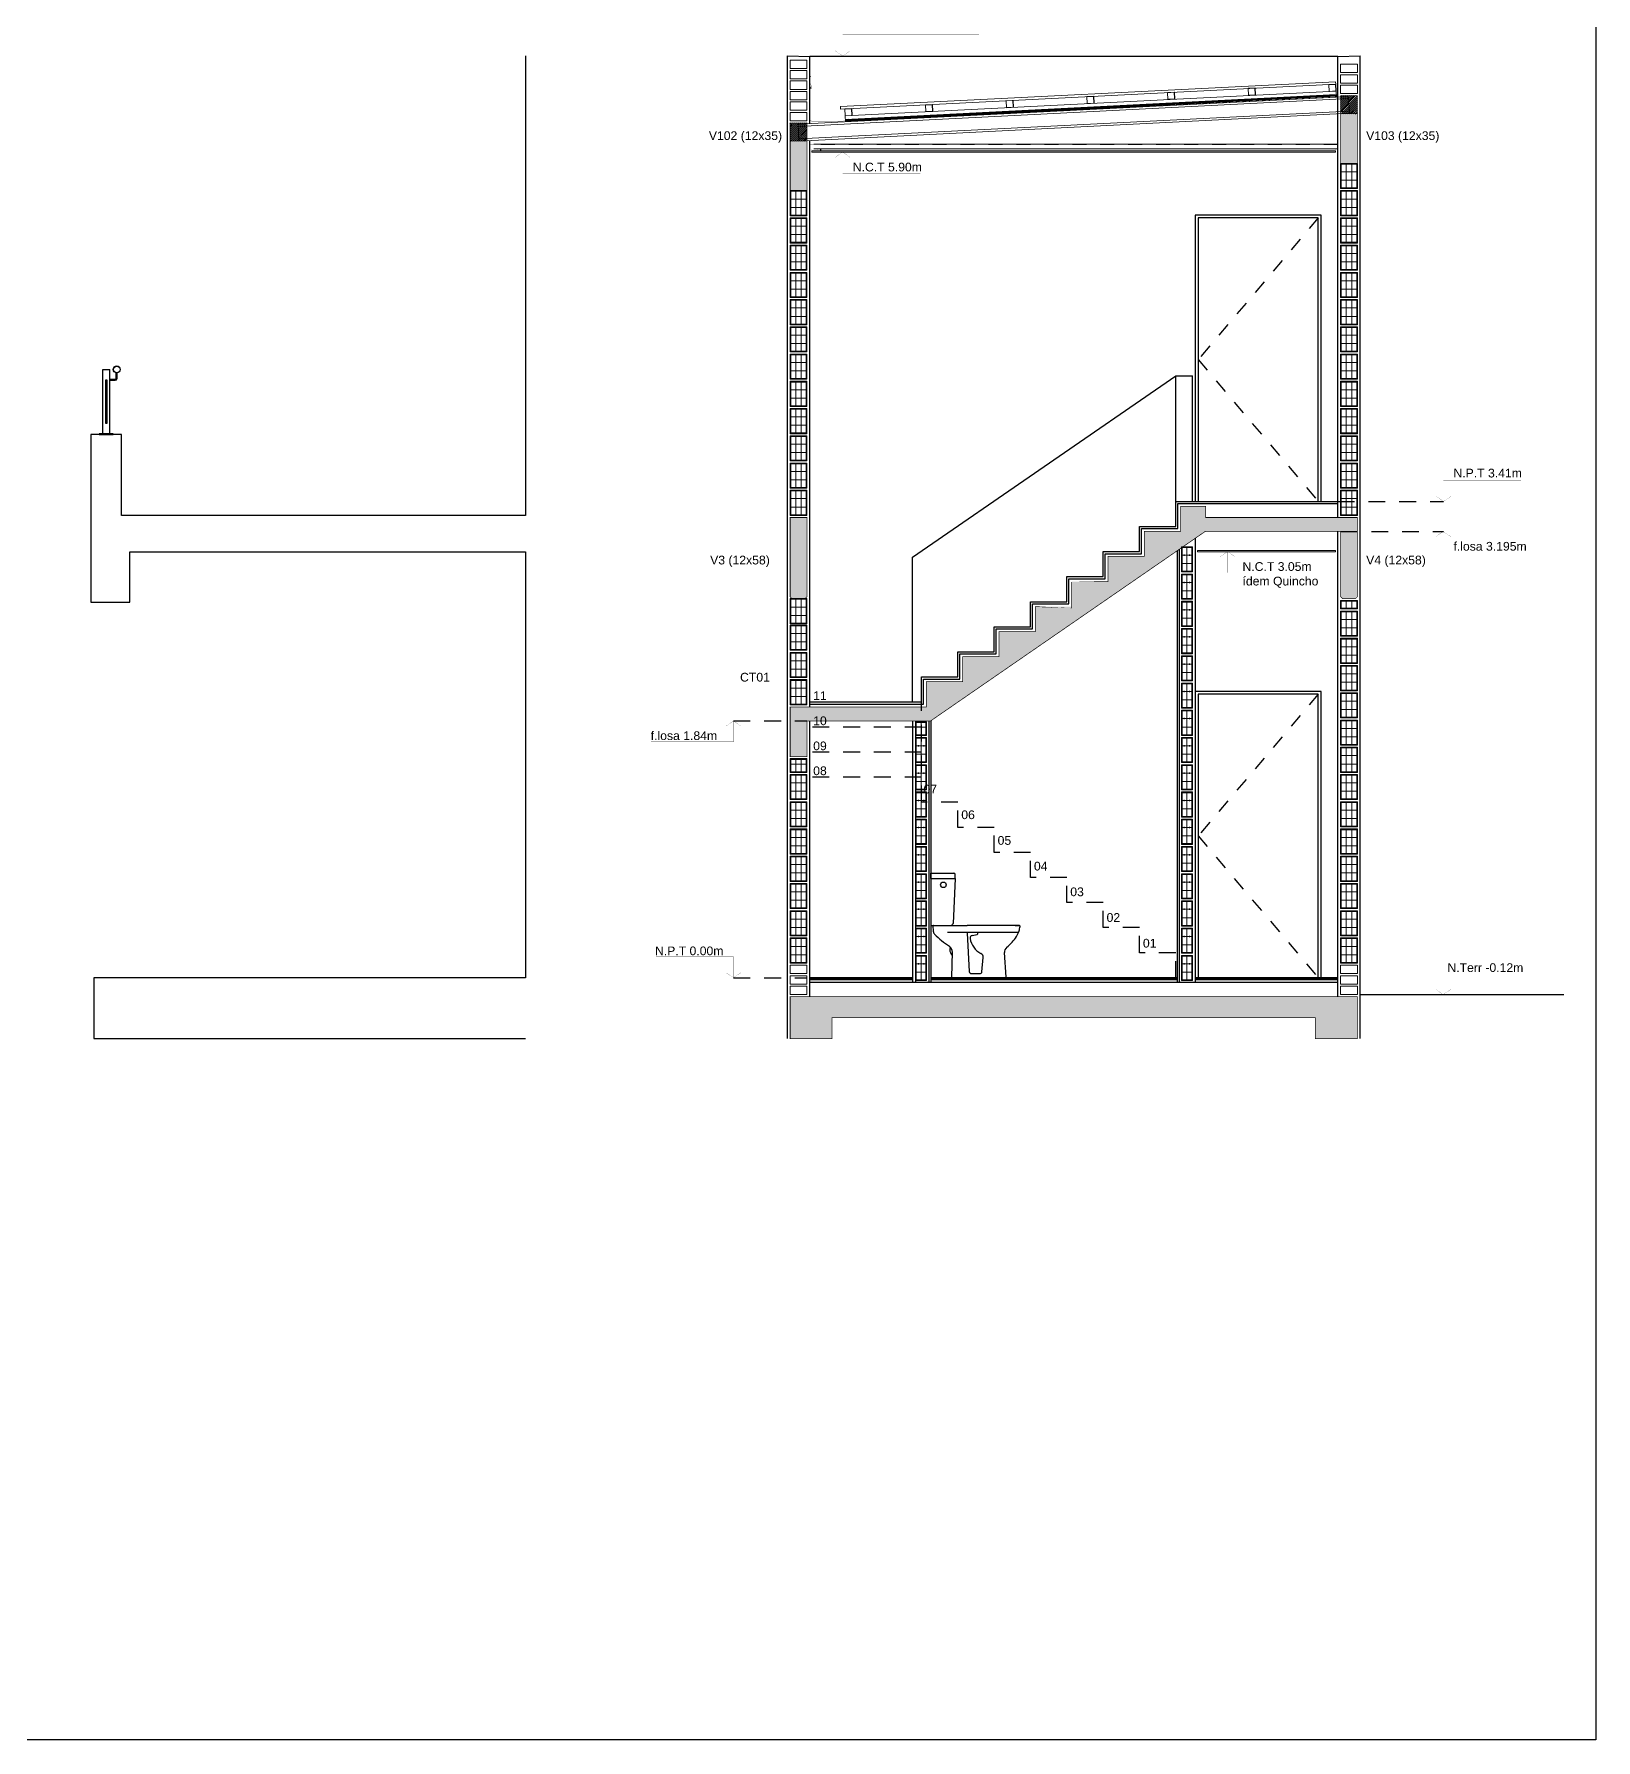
# Model space of a CAD drawing. Header units: millimetres. Extents: x 11902 to 12193, y 9935 to 10135.
# Drawn here: x 12012.04 to 12023.22, y 9939.49 to 9951.7 of the extents above; entities that cross this region are included whole.
import ezdxf

# ---------------------------------------------------------------- set-up
doc = ezdxf.new("R2010")
doc.units = ezdxf.units.MM
doc.linetypes.add('ACAD_ISO02W100', pattern=[15, 12, -3])
doc.linetypes.add('HIDDEN', pattern=[0.375, 0.25, -0.125])
doc.layers.add('002-MUROS VISTA', color=250, linetype='Continuous', lineweight=15)
doc.layers.add('Construccion Seca', color=146, linetype='Continuous', lineweight=13)
for name, color, linetype in [('01-MUROS', 7, 'Continuous'), ('02-CARPINTERÍAS', 62, 'Continuous'), ('03-PROYECCIONES', 14, 'Continuous'), ('Estructura metalica', 155, 'Continuous')]:
    doc.layers.add(name, color=color, linetype=linetype)
doc.styles.get("Standard").update_dxf_attribs({"font": 'arial.ttf'})
pattern_1 = [(45, (159.5112988970886, 9.085214106653437), (-0.0070710678118655, 0.0070710678118655), [])]

# ---------------------------------------------------------------- blocks, each defined once
blk = doc.blocks.new('lad 08x18x33')
for p in [(-0.0391666666666659, -0.0600000000000005), (-0.0008333333333296, -0.0600000000000005)]:
    blk.add_point(p)
at = {"layer": '002-MUROS VISTA', "color": 250, "lineweight": 5, "true_color": 0x454545}
for p, q in [((-0.0750000000000068, -0.0600000000000005), (0.0350000000000068, -0.0600000000000005)), ((-0.0750000000000068, -0.1199999999999992), (0.0350000000000068, -0.1199999999999992)), ((-0.0391666666666659, -0.1749999999999989), (-0.0391666666666659, -0.0050000000000008)), ((-0.0008333333333296, -0.1749999999999989), (-0.0008333333333296, -0.0050000000000008))]:
    blk.add_line(p, q, dxfattribs=at)
for points in [[(-0.0800000000000023, -0.1799999999999997), (0.0400000000000023, -0.1799999999999997), (0.0400000000000023, 0), (-0.0800000000000023, 0)], [(-0.0750000000000068, -0.1749999999999989), (0.0350000000000068, -0.1749999999999989), (0.0350000000000068, -0.0050000000000008), (-0.0750000000000068, -0.0050000000000008)]]:
    blk.add_lwpolyline(points, close=True, dxfattribs=at)
blk = doc.blocks.new('A$C247D0ED3')
for p, q in [((-1.7580533e-09, 0.7099999999572902), (-1.7580533e-09, 0.7479999999568463)), ((0.0009999982421505, 0.7489999999570501), (0.1638567669142503, 0.7489999999570501)), ((0.1747727255142308, 0.7099999999572902), (0.1738518361562455, 0.7393139917521694)), ((-1.7580533e-09, 0.7099999999572902), (-1.7580533e-09, 0.375999999956548)), ((-1.7580533e-09, 0.7099999999572902), (0.009999998242165001, 0.7099999999572902)), ((0.009999998242165001, 0.7099999999572902), (0.1649836217857228, 0.7099999999572902)), ((0.1747727255142308, 0.7099999999572902), (0.1601735604854184, 0.3888183693134124)), ((0.1649836217857228, 0.7099999999572902), (0.1749999982421286, 0.7099999999572902)), ((0.0009999982421505, 0.3749999999572537), (0.0534999982419322, 0.3749999999572537)), ((0.0150132774060694, 0.3707697206455123), (0.0172169033485261, 0.3325557589914752)), ((0.0190066433342509, 0.3749999999572537), (0.2601743900449946, 0.3749999999572537)), ((0.0534999982419322, 0.3749999999572537), (0.116499998242034, 0.3749999999572537)), ((0.116499998242034, 0.3749999999572537), (0.1469999982418813, 0.3749999999572537)), ((0.1499999982415829, 0.3780307792412714), (0.1499999982415829, 0.3779999999569554)), ((0.6317610199575939, 0.3749999999572537), (0.2594424781436828, 0.3749999999572537)), ((0.6030470304103801, 0.3749999999572537), (0.6317610199575939, 0.3749999999572537)), ((0.259999998242165, 0.3199999999569627), (0.2744790179158372, 0.0442135704188331)), ((0.296446276687675, 0.3034373167120066), (0.3321789817900935, 0.310646373882264)), ((0.1500032933336115, 0.0051283355796841), (0.1545591116209835, 0.1825661063421648)), ((0.3657017169116443, 0.0436058183277055), (0.3751602592665222, 0.1449297568597103)), ((0.5396316448595826, 0.0053487823251999), (0.527412132988502, 0.1800959434185643))]:
    blk.add_line(p, q)
at = {"linetype": 'Continuous'}
for p, q in [((0.6280005770822755, 0.3249999999570718), (0.1192905154302934, 0.3249999999570718)), ((0.2894583880151913, 0.0299999999569991), (0.3507666488640098, 0.0299999999569991)), ((0.1550016460596453, -4.27463e-11), (0.5346438246078833, -4.27463e-11))]:
    blk.add_line(p, q, dxfattribs=at)
blk.add_circle((0.0899999982420923, 0.6649999999572174), 0.02)
for centre, radius, start, end in [((0.0009999982421505, 0.7479999999568463), 0.001, 90, 180), ((0.1638567669142503, 0.7389999999568319), 0.01, 1.799336210693558, 90), ((0.0009999982421505, 0.375999999956548), 0.001, 180, 270), ((0.0190066433342509, 0.3709999999564388), 0.004, 90, 183.3003329121557), ((0.1469999982418813, 0.3779999999569554), 0.003, 270, 343.4370329088761), ((0.161693910979011, 0.3736298937255924), 0.01233, 109.7427107929447, 163.4370329088761), ((0.1561776863245541, 0.3889999999564679), 0.004, 289.7427107929448, 357.3974377975097), ((0.4281560340987199, 0.3964999999570864), 0.2125899809492435, 343.1845896679898, 352.0316862494027), ((0.6317610199575939, 0.3679999999567372), 0.006999999999999999, 352.0316862494027, 90), ((0.0471671478126155, 0.3342828538234244), 0.03, 183.3003329121557, 227.0437171308492), ((0.5472336396942411, 0.8373597244271876), 0.7393173102775319, 225.2478804043337, 235.8880778849812), ((0.3004015745236757, 0.2838323270661931), 0.02, 101.4062863326904, 189.0620434254331), ((0.422619481703805, 0.3033254303127251), 0.1437626676735848, 189.0620434254331, 243.5748307353215), ((0.3296895443654648, 0.3176073077174806), 0.0073926922397295, 289.6785642908617, 90), ((0.140656034098356, 0.6759999999567299), 0.6096900852072302, 311.2869154596951, 316.3291299666176), ((0.384489367432252, 0.439816666623301), 0.2702441391079979, 316.8517993195218, 327.5968320685965), ((0.4594893674320702, 0.392266666623982), 0.181440988264039, 327.5828976344611, 341.6016661476937), ((0.1045755843661027, 0.1838494625662861), 0.05, 358.5292205727152, 55.88807788498121), ((0.1867206025208361, 0.1989522324220161), 0.0507567294197184, 174.766319698698, 229.8363972524176), ((0.2063068907027628, 0.1955994992949854), 0.0705842585387546, 160.3708751406901, 173.5062953287674), ((0.3452901231712531, 0.1477181201180429), 0.03, 354.6669209565047, 63.57483073532146), ((0.57330007929977, 0.1833047412110318), 0.046, 131.2869154596951, 183.9999999999835), ((0.1550016460596453, 0.0049999999564534), 0.005, 178.5292205727151, 270), ((0.2894583880151913, 0.0449999999573265), 0.015, 183.0053174517031, 270), ((0.3507666488640098, 0.0449999999573265), 0.015, 270, 354.6669209565047), ((0.5346438246078833, 0.0049999999564534), 0.005, 270, 3.999999999983515)]:
    blk.add_arc(centre, radius, start, end)
blk = doc.blocks.new('lad 08')
for p in [(-0.0391666666666659, -0.0600000000000005), (-0.0008333333333296, -0.0600000000000005)]:
    blk.add_point(p)
at = {"layer": '002-MUROS VISTA', "color": 250, "lineweight": 5, "true_color": 0x454545}
for p, q in [((-0.0550000000000045, -0.0600000000000005), (0.0150000000000045, -0.0600000000000005)), ((-0.0550000000000045, -0.1199999999999992), (0.0150000000000045, -0.1199999999999992)), ((-0.02, -0.1749999999999989), (-0.02, -0.0050000000000008))]:
    blk.add_line(p, q, dxfattribs=at)
for points in [[(-0.06, -0.1799999999999997), (0.02, -0.1799999999999997), (0.02, 0), (-0.06, 0)], [(-0.0550000000000045, -0.1749999999999989), (0.0150000000000045, -0.1749999999999989), (0.0150000000000045, -0.0050000000000008), (-0.0550000000000045, -0.0050000000000008)]]:
    blk.add_lwpolyline(points, close=True, dxfattribs=at)

msp = doc.modelspace()

# ---------------------------------------------------------------- hatches: boundary and pattern name
at = {"true_color": 0x43c931}
h = msp.add_hatch(dxfattribs=at)
h.set_pattern_fill('_USER', color=82, scale=0.01, angle=45, pattern_type=0)
h.set_pattern_definition(pattern_1)
h.paths.add_polyline_path([(12021.39065884843, 9951.133107899232), (12021.51065884843, 9951.133107899232), (12021.51065884843, 9951.263107899233), (12021.39065884843, 9951.263107899233)])
at = {"true_color": 0x43c931, "transparency": 33554595}
h = msp.add_hatch(color=82, dxfattribs=at)
h.dxf.hatch_style = 1
h.paths.add_polyline_path([(12017.45065884842, 9950.938107899232), (12017.57065884842, 9950.938107899232), (12017.57065884842, 9950.578107899231), (12017.45065884842, 9950.578107899231)])
h.paths.add_polyline_path([(12021.39065884843, 9951.133107899232), (12021.51065884843, 9951.133107899232), (12021.51065884843, 9950.77310789923), (12021.39065884843, 9950.77310789923)])
h.paths.add_polyline_path([(12017.45065884842, 9944.8132078992), (12017.45065884842, 9944.513207899197), (12017.75065884842, 9944.513207899197), (12017.75065884842, 9944.6632078992), (12021.21065884843, 9944.6632078992), (12021.21065884843, 9944.513207899197), (12021.51065884843, 9944.513207899197), (12021.51065884843, 9944.8132078992)])
h.paths.add_polyline_path([(12017.45065884842, 9947.67562669918), (12017.46315884842, 9947.662377899193), (12017.55815884842, 9947.662377899193), (12017.57065884842, 9947.67562669918), (12017.57065884842, 9948.243126699184), (12017.45065884842, 9948.243126699184)], flags=17)
h.paths.add_polyline_path([(12018.94565884843, 9947.246317899191), (12018.94565884843, 9947.42578789919), (12019.20565884843, 9947.425787899192), (12019.20565884843, 9947.605257899188), (12019.46565884843, 9947.605257899191), (12019.46565884844, 9947.784727899189), (12019.72565884844, 9947.78472789919), (12019.72565884844, 9947.964197899188), (12019.98565884844, 9947.964197899188), (12019.98565884844, 9948.143667899185), (12020.24565884844, 9948.143667899189), (12020.24565884844, 9948.323137899184), (12020.42432069243, 9948.323137899188), (12020.42432069243, 9948.243126699184), (12021.51065884842, 9948.243126699183), (12021.51065884842, 9947.67562669918), (12021.49815884842, 9947.663126699184), (12021.40315884842, 9947.663126699184), (12021.39065884842, 9947.67562669918), (12021.39065884842, 9948.14312669918), (12020.42090778433, 9948.14312669918), (12018.45682081714, 9946.787377899193), (12017.57065884842, 9946.787377899193), (12017.57065884842, 9946.530188299212), (12017.45065884842, 9946.530188299212), (12017.45065884841, 9946.887377899195), (12018.42565884843, 9946.887377899195), (12018.42565884843, 9947.066847899192), (12018.68565884843, 9947.066847899192), (12018.68565884843, 9947.246317899191)])
at = {"true_color": 0x43c931}
h = msp.add_hatch(dxfattribs=at)
h.set_pattern_fill('_USER', color=82, scale=0.01, angle=45, pattern_type=0)
h.set_pattern_definition(pattern_1)
h.paths.add_polyline_path([(12017.45065884842, 9950.938107899232), (12017.57065884842, 9950.938107899232), (12017.57065884842, 9951.068107899233), (12017.45065884842, 9951.068107899233)])
at = {"layer": 'Construccion Seca'}
h = msp.add_hatch(dxfattribs=at)
h.set_pattern_fill('_USER', color=256, scale=0.005, angle=90, pattern_type=0)
h.set_pattern_definition([(2.937601428103375, (12017.89143499034, 9951.170447253857), (-0.000256241787064, 0.0049934296977691), [])])
h.paths.add_polyline_path([(12021.36051181381, 9951.252244411407), (12021.35960526777, 9951.270221568424), (12017.84527685083, 9951.093002179505), (12017.84618339607, 9951.075025038368)])

# ---------------------------------------------------------------- linework, layer by layer
for p, q in [((12017.43065884842, 9951.548107899232), (12017.59065884842, 9951.543107899235)), ((12017.59065884842, 9951.062139532305), (12017.59065884842, 9951.543107899235)), ((12021.37065884843, 9951.543107899235), (12021.53065884843, 9951.548107899232)), ((12012.53062965945, 9948.84125109924), (12012.53062965945, 9949.30325109924)), ((12012.58062965945, 9948.84125109924), (12012.58062965945, 9949.30325109924)), ((12020.35065884842, 9948.094636020229), (12020.35065884842, 9944.913207899204)), ((12020.22065884842, 9948.00490102023), (12020.22065884842, 9944.913207899204)), ((12020.23565884842, 9948.015255058692), (12020.23565884842, 9944.913207899204)), ((12018.32743252956, 9946.787377899193), (12018.32743252957, 9944.913207899204)), ((12018.34743252957, 9946.787377899193), (12018.34743252957, 9944.913207899204)), ((12018.44243252957, 9946.787377899193), (12018.44243252957, 9944.913207899204)), ((12018.45743252957, 9946.787800145465), (12018.45743252957, 9944.913207899204)), ((12021.53065884843, 9944.828207899202), (12022.98862146636, 9944.828207899202))]:
    msp.add_line(p, q)
at = {"color": 3}
msp.add_lwpolyline([(11996.92293697105, 9956.287334554465), (12023.21765288639, 9956.287334554465), (12023.21765288639, 9939.492400300707), (11996.92293697105, 9939.492400300707)], close=True, dxfattribs=at)
at = {"color": 212, "true_color": 0xcd1fe0}
for points in [[(12015.55562965945, 9951.548107899232), (12015.55562965945, 9948.258251099242), (12012.66562965944, 9948.258251099242)], [(12012.66562965944, 9948.258251099242), (12012.66562965944, 9948.83825109924), (12012.44562965944, 9948.83825109924), (12012.44562965945, 9947.638207899205), (12012.72562965945, 9947.638207899205), (12012.72562965945, 9947.998207899203), (12015.55562965945, 9947.998207899203), (12015.55562965945, 9944.9482078992), (12012.46562965945, 9944.9482078992), (12012.46562965945, 9944.513207899197), (12015.55562965945, 9944.513207899197)]]:
    msp.add_lwpolyline(points, dxfattribs=at)
at = {"lineweight": 9}
for points in [[(12017.45065884841, 9951.458107899229), (12017.57065884841, 9951.458107899229), (12017.57065884841, 9951.518107899228), (12017.45065884841, 9951.518107899228)], [(12021.39065884843, 9951.428107899228), (12021.51065884843, 9951.428107899228), (12021.51065884843, 9951.48810789923), (12021.39065884843, 9951.48810789923)], [(12017.45065884841, 9951.383107899228), (12017.57065884841, 9951.383107899228), (12017.57065884841, 9951.44310789923), (12017.45065884841, 9951.44310789923)], [(12017.45065884841, 9951.308107899229), (12017.57065884841, 9951.308107899229), (12017.57065884841, 9951.368107899229), (12017.45065884841, 9951.368107899229)], [(12021.39065884843, 9951.35310789923), (12021.51065884843, 9951.35310789923), (12021.51065884843, 9951.413107899229), (12021.39065884843, 9951.413107899229)], [(12017.45065884841, 9951.233107899232), (12017.57065884841, 9951.233107899232), (12017.57065884841, 9951.29310789923), (12017.45065884841, 9951.29310789923)], [(12021.39065884843, 9951.278107899232), (12021.51065884843, 9951.278107899232), (12021.51065884843, 9951.33810789923), (12021.39065884843, 9951.33810789923)], [(12017.45065884841, 9951.158107899233), (12017.57065884841, 9951.158107899233), (12017.57065884841, 9951.218107899233), (12017.45065884841, 9951.218107899233)], [(12017.45065884841, 9951.083107899232), (12017.57065884841, 9951.083107899232), (12017.57065884841, 9951.143107899232), (12017.45065884841, 9951.143107899232)], [(12017.45065884842, 9944.978207899196), (12017.57065884842, 9944.978207899196), (12017.57065884842, 9945.038207899195), (12017.45065884842, 9945.038207899195)], [(12021.39065884842, 9944.978207899196), (12021.51065884842, 9944.978207899196), (12021.51065884842, 9945.038207899195), (12021.39065884842, 9945.038207899195)], [(12017.45065884842, 9944.903207899199), (12017.57065884842, 9944.903207899199), (12017.57065884842, 9944.963207899196), (12017.45065884842, 9944.963207899196)], [(12017.45065884842, 9944.8282078992), (12017.57065884842, 9944.8282078992), (12017.57065884842, 9944.888207899196), (12017.45065884842, 9944.888207899196)], [(12021.39065884842, 9944.903207899195), (12021.51065884842, 9944.903207899195), (12021.51065884842, 9944.963207899196), (12021.39065884842, 9944.963207899196)], [(12021.39065884842, 9944.828207899196), (12021.51065884842, 9944.828207899196), (12021.51065884842, 9944.888207899196), (12021.39065884842, 9944.888207899196)]]:
    msp.add_lwpolyline(points, close=True, dxfattribs=at)
at = {"color": 97, "true_color": 0x2e8c22, "const_width": 0.005}
for points in [[(12021.39065884843, 9951.133107899232), (12021.51065884843, 9951.133107899232), (12021.51065884843, 9951.263107899233), (12021.39065884843, 9951.263107899233)], [(12021.39065884843, 9951.133107899232), (12021.51065884843, 9951.133107899232), (12021.51065884843, 9950.77310789923), (12021.39065884843, 9950.77310789923)], [(12017.45065884842, 9950.938107899232), (12017.57065884842, 9950.938107899232), (12017.57065884842, 9951.068107899233), (12017.45065884842, 9951.068107899233)], [(12017.45065884842, 9950.938107899232), (12017.57065884842, 9950.938107899232), (12017.57065884842, 9950.578107899231), (12017.45065884842, 9950.578107899231)], [(12018.94565884843, 9947.246317899191), (12018.94565884843, 9947.42578789919), (12019.20565884843, 9947.425787899192), (12019.20565884843, 9947.605257899188), (12019.46565884843, 9947.605257899191), (12019.46565884844, 9947.784727899189), (12019.72565884844, 9947.78472789919), (12019.72565884844, 9947.964197899188), (12019.98565884844, 9947.964197899188), (12019.98565884844, 9948.143667899185), (12020.24565884844, 9948.143667899189), (12020.24565884844, 9948.323137899184), (12020.42432069243, 9948.323137899188), (12020.42432069243, 9948.243126699184), (12021.51065884842, 9948.243126699183), (12021.51065884842, 9947.67562669918), (12021.49815884842, 9947.663126699184), (12021.40315884842, 9947.663126699184), (12021.39065884842, 9947.67562669918), (12021.39065884842, 9948.14312669918), (12020.42090778433, 9948.14312669918), (12018.45682081714, 9946.787377899193), (12017.57065884842, 9946.787377899193), (12017.57065884842, 9946.530188299212), (12017.45065884842, 9946.530188299212), (12017.45065884841, 9946.887377899195), (12018.42565884843, 9946.887377899195), (12018.42565884843, 9947.066847899192), (12018.68565884843, 9947.066847899192), (12018.68565884843, 9947.246317899191)], [(12017.45065884842, 9948.243126699184), (12017.45065884842, 9947.67562669918), (12017.46315884842, 9947.663126699184), (12017.55815884842, 9947.663126699184), (12017.57065884842, 9947.67562669918), (12017.57065884842, 9948.243126699184)]]:
    msp.add_lwpolyline(points, close=True, dxfattribs=at)
for points in [[(12012.53062965945, 9949.30325109924), (12012.58062965945, 9949.30325109924)], [(12017.59065884842, 9946.922377899193), (12018.39065884843, 9946.922377899193), (12018.39065884842, 9947.10184789919), (12018.65065884843, 9947.101847899188), (12018.65065884843, 9947.281317899187), (12018.91065884843, 9947.281317899193), (12018.91065884843, 9947.460787899188), (12019.17065884843, 9947.46078789919), (12019.17065884843, 9947.640257899187), (12019.43065884843, 9947.640257899186), (12019.43065884844, 9947.819727899188), (12019.69065884844, 9947.819727899188), (12019.69065884844, 9947.999197899186), (12019.95065884844, 9947.999197899187), (12019.95065884844, 9948.178667899185), (12020.21065884844, 9948.178667899188), (12020.21065884844, 9948.358137899184), (12021.37065884843, 9948.358137899184)], [(12017.59065884842, 9946.907377899195), (12018.40565884843, 9946.907377899195), (12018.40565884842, 9947.086847899192), (12018.66565884843, 9947.086847899189), (12018.66565884843, 9947.266317899192), (12018.92565884843, 9947.266317899192), (12018.92565884843, 9947.445787899189), (12019.18565884843, 9947.445787899193), (12019.18565884843, 9947.625257899188), (12019.44565884843, 9947.625257899186), (12019.44565884843, 9947.804727899189), (12019.70565884844, 9947.804727899189), (12019.70565884844, 9947.984197899188), (12019.96565884844, 9947.984197899188), (12019.96565884844, 9948.163667899189), (12020.22565884844, 9948.163667899189), (12020.22565884844, 9948.343137899186), (12021.37065884843, 9948.343137899186)]]:
    msp.add_lwpolyline(points)
for points in [[(12012.55012965945, 9948.91861426039), (12012.56112965944, 9948.91861426039), (12012.56112965944, 9949.225887938092), (12012.55012965945, 9949.225887938092)], [(12012.55137965945, 9948.91861426039), (12012.55987965945, 9948.91861426039), (12012.55987965945, 9949.225887938092), (12012.55137965945, 9949.225887938092)], [(12012.55262965945, 9948.91861426039), (12012.55862965945, 9948.91861426039), (12012.55862965945, 9949.225887938092), (12012.55262965945, 9949.225887938092)], [(12012.50562965945, 9948.83825109924), (12012.60562965945, 9948.83825109924), (12012.60562965945, 9948.84125109924), (12012.50562965945, 9948.84125109924)]]:
    msp.add_lwpolyline(points, close=True)
for points in [[(12012.58062965945, 9949.22575109924), (12012.62062965944, 9949.22575109924, 0.4142135623730951), (12012.63312965944, 9949.238251099241), (12012.63312965944, 9949.278376413315)], [(12012.58062965945, 9949.233251099244), (12012.62062965944, 9949.233251099244, 0.4142135624071927), (12012.62562965945, 9949.238251099241), (12012.62562965944, 9949.278376413315)]]:
    msp.add_lwpolyline(points, format="xyb")
msp.add_lwpolyline([(12017.45065884842, 9944.8132078992), (12017.45065884842, 9944.513207899197), (12017.75065884842, 9944.513207899197), (12017.75065884842, 9944.6632078992), (12021.21065884843, 9944.6632078992), (12021.21065884843, 9944.513207899197), (12021.51065884843, 9944.513207899197), (12021.51065884843, 9944.8132078992), (12017.45065884842, 9944.8132078992)], dxfattribs=at)
for radius in [0.025, 0.0235]:
    msp.add_circle((12012.63062965944, 9949.30325109924), radius)
at = {"layer": '002-MUROS VISTA', "color": 250, "lineweight": 5, "true_color": 0x454545}
for p, q in [((12021.43149218176, 9947.59320789919), (12021.43149218176, 9947.643207899191)), ((12021.46982551509, 9947.59320789919), (12021.46982551509, 9947.643207899191)), ((12018.42243252957, 9946.743207899204), (12018.35243252957, 9946.743207899204)), ((12018.38743252957, 9946.688207899204), (12018.38743252957, 9946.774781827764)), ((12017.45565884842, 9946.478207899192), (12017.56565884842, 9946.478207899192)), ((12017.49149218175, 9946.423207899194), (12017.49149218175, 9946.51173744517)), ((12017.52982551508, 9946.423207899194), (12017.52982551508, 9946.51173744517))]:
    msp.add_line(p, q, dxfattribs=at)
for points in [[(12021.39065884842, 9947.588207899189), (12021.51065884842, 9947.588207899189), (12021.51065884842, 9947.64820789919), (12021.39065884842, 9947.64820789919)], [(12021.39565884842, 9947.59320789919), (12021.50565884842, 9947.59320789919), (12021.50565884842, 9947.643207899191), (12021.39565884842, 9947.643207899191)], [(12018.42743252957, 9946.683207899205), (12018.34743252957, 9946.683207899205), (12018.34743252957, 9946.779781827763), (12018.42743252957, 9946.779781827763)], [(12018.42243252957, 9946.688207899204), (12018.35243252957, 9946.688207899204), (12018.35243252957, 9946.774781827764), (12018.42243252957, 9946.774781827764)], [(12017.45065884842, 9946.418207899193), (12017.57065884842, 9946.418207899193), (12017.57065884842, 9946.516737445168), (12017.45065884842, 9946.516737445168)], [(12017.45565884842, 9946.423207899194), (12017.56565884842, 9946.423207899194), (12017.56565884842, 9946.51173744517), (12017.45565884842, 9946.51173744517)]]:
    msp.add_lwpolyline(points, close=True, dxfattribs=at)
at = {"layer": '01-MUROS'}
for p, q in [((12017.43065884842, 9944.513207899197), (12017.43065884841, 9951.548107899232)), ((12021.37065884843, 9951.543107899231), (12017.59065884842, 9951.543107899235)), ((12021.37065884843, 9948.243126699183), (12021.37065884843, 9951.543107899231)), ((12021.53065884843, 9944.513207899201), (12021.53065884843, 9951.548107899232)), ((12017.59065884842, 9946.887377899195), (12017.59065884842, 9950.941987052265)), ((12021.37065884843, 9944.813207899198), (12021.37065884843, 9948.14312669918)), ((12017.59065884842, 9944.8132078992), (12017.59065884842, 9946.787377899193)), ((12018.32743252957, 9944.9482078992), (12017.59065884842, 9944.9482078992)), ((12018.32743252957, 9944.940207899203), (12017.59065884842, 9944.940207899203)), ((12018.32743252957, 9944.933207899205), (12017.59065884842, 9944.933207899205)), ((12021.37065884843, 9944.913207899204), (12017.59065884842, 9944.913207899204)), ((12020.22065884842, 9944.9482078992), (12018.45743252957, 9944.9482078992)), ((12020.22065884842, 9944.940207899203), (12018.45743252957, 9944.940207899203)), ((12020.22065884842, 9944.933207899205), (12018.45743252957, 9944.933207899205)), ((12021.37065884843, 9944.9482078992), (12020.35065884842, 9944.9482078992)), ((12021.37065884843, 9944.940207899203), (12020.35065884842, 9944.940207899203)), ((12021.37065884843, 9944.933207899205), (12020.35065884842, 9944.933207899205))]:
    msp.add_line(p, q, dxfattribs=at)
at = {"layer": '01-MUROS', "color": 1}
msp.add_line((12017.67065884842, 9950.867607899232), (12017.67065884842, 9950.88149185636), dxfattribs=at)
at = {"layer": '02-CARPINTERÍAS'}
for p, q in [((12018.32743252956, 9947.958317916751), (12020.21065884844, 9949.25825109923)), ((12020.21065884844, 9949.25825109923), (12020.33065884841, 9949.25825109923)), ((12020.21065884844, 9948.358137899184), (12020.21065884844, 9949.25825109923)), ((12020.33065884841, 9948.358137899184), (12020.33065884841, 9949.25825109923)), ((12018.32743252956, 9946.922377899193), (12018.32743252956, 9947.958317916751))]:
    msp.add_line(p, q, dxfattribs=at)
for points in [[(12021.25065884842, 9948.358137899184), (12021.25065884842, 9950.408137899185), (12020.35065884842, 9950.408137899185), (12020.35065884842, 9948.358137899184)], [(12021.23065884842, 9948.358137899184), (12021.23065884842, 9950.388137899185), (12020.37065884842, 9950.388137899185), (12020.37065884842, 9948.358137899184)], [(12021.25065884842, 9944.9482078992), (12021.25065884842, 9946.998207899202), (12020.35065884842, 9946.998207899202), (12020.35065884842, 9944.9482078992)], [(12021.23065884842, 9944.9482078992), (12021.23065884842, 9946.978207899201), (12020.37065884842, 9946.978207899201), (12020.37065884842, 9944.9482078992)]]:
    msp.add_lwpolyline(points, dxfattribs=at)
at = {"layer": '03-PROYECCIONES', "linetype": 'ACAD_ISO02W100', "ltscale": 0.01}
for p, q in [((12021.37065884843, 9948.358207899204), (12022.12615215226, 9948.358207899204)), ((12021.39065884843, 9948.14312669918), (12022.12615215226, 9948.14312669918)), ((12018.39065884842, 9946.419307099217), (12018.39065884841, 9946.97101829922)), ((12017.04527703954, 9946.787377899193), (12017.57065884842, 9946.787377899193)), ((12018.39065884842, 9946.742907899194), (12017.59065884842, 9946.742907899194)), ((12018.39065884842, 9946.563437899196), (12017.59065884842, 9946.563437899196)), ((12017.04527703954, 9944.9482078992), (12017.57065884842, 9944.9482078992))]:
    msp.add_line(p, q, dxfattribs=at)
at = {"layer": '03-PROYECCIONES', "const_width": 0.001}
for points in [[(12017.82685590996, 9951.548107899232), (12017.82685590996, 9951.698107899232), (12018.80115612731, 9951.698107899232)], [(12017.82685590996, 9951.548107899232), (12017.77232251084, 9951.58546635343)], [(12017.82685590996, 9951.548107899232), (12017.88138930908, 9951.58546635343)], [(12017.82685590996, 9950.858107899234), (12017.77232251084, 9950.820749445036)], [(12017.82685590996, 9950.858107899234), (12017.88138930908, 9950.820749445036)], [(12017.82685590996, 9950.858107899234), (12017.82685590996, 9950.708107899234), (12018.38269680662, 9950.708107899234)], [(12022.12615215226, 9948.358207899204), (12022.12615215226, 9948.508207899202), (12022.68199304892, 9948.508207899202)], [(12022.12615215226, 9948.358207899204), (12022.07161875314, 9948.3955663534)], [(12022.12615215226, 9948.358207899204), (12022.18068555138, 9948.3955663534)], [(12022.12615215226, 9948.14312669918), (12022.07161875314, 9948.105768244985)], [(12022.12615215226, 9948.14312669918), (12022.18068555138, 9948.105768244985)], [(12022.12615215226, 9948.14312669918), (12022.12615215226, 9947.993126699179), (12022.71660255825, 9947.993126699179)], [(12020.58123681614, 9947.998207899203), (12020.52670341702, 9947.960849445006)], [(12020.58123681614, 9947.998207899203), (12020.63577021526, 9947.960849445006)], [(12020.58123681614, 9947.998207899203), (12020.58123681614, 9947.848207899204), (12021.17168722213, 9947.848207899204)], [(12017.04527703954, 9946.787377899193), (12017.04527703954, 9946.637377899191), (12016.45482663356, 9946.637377899191)], [(12017.04527703954, 9946.787377899193), (12016.99074364042, 9946.750019444997)], [(12017.04527703954, 9946.787377899193), (12017.09981043867, 9946.750019444997)], [(12017.04527703954, 9944.9482078992), (12017.04527703954, 9945.098207899204), (12016.48943614288, 9945.098207899204)], [(12017.04527703954, 9944.9482078992), (12016.99074364042, 9944.9855663534)], [(12017.04527703954, 9944.9482078992), (12017.09981043867, 9944.9855663534)], [(12022.12615215226, 9944.828207899202), (12022.12615215226, 9944.978207899201), (12022.68199304892, 9944.978207899201)], [(12022.12615215226, 9944.828207899202), (12022.07161875314, 9944.8655663534)], [(12022.12615215226, 9944.828207899202), (12022.18068555138, 9944.8655663534)]]:
    msp.add_lwpolyline(points, dxfattribs=at)
at = {"layer": '03-PROYECCIONES', "linetype": 'ACAD_ISO02W100', "ltscale": 0.005}
for points in [[(12021.23065884842, 9950.388137899185), (12020.37065884842, 9949.373137899185), (12021.23065884842, 9948.358137899184)], [(12021.23065884842, 9946.978207899201), (12020.37065884842, 9945.963207899202), (12021.23065884842, 9944.9482078992)]]:
    msp.add_lwpolyline(points, dxfattribs=at)
at = {"layer": '03-PROYECCIONES', "linetype": 'ACAD_ISO02W100', "ltscale": 0.01}
for points in [[(12018.39065884842, 9946.204497899196), (12018.39065884842, 9946.383967899195), (12017.59065884842, 9946.383967899195)], [(12018.65065884842, 9946.025027899199), (12018.65065884842, 9946.204497899196), (12018.39065884842, 9946.204497899196)], [(12018.91065884842, 9945.8455578992), (12018.91065884842, 9946.025027899199), (12018.65065884842, 9946.025027899199)], [(12019.17065884842, 9945.6660878992), (12019.17065884842, 9945.8455578992), (12018.91065884842, 9945.8455578992)], [(12019.43065884842, 9945.4866178992), (12019.43065884842, 9945.6660878992), (12019.17065884842, 9945.6660878992)], [(12019.69065884842, 9945.3071478992), (12019.69065884842, 9945.4866178992), (12019.43065884842, 9945.4866178992)], [(12019.95065884842, 9945.1276778992), (12019.95065884842, 9945.3071478992), (12019.69065884842, 9945.3071478992)], [(12020.21065884842, 9944.9482078992), (12020.21065884842, 9945.1276778992), (12019.95065884842, 9945.1276778992)]]:
    msp.add_lwpolyline(points, dxfattribs=at)
at = {"layer": 'Construccion Seca'}
for p, q in [((12017.59624578677, 9951.397002729353), (12017.59065884842, 9951.403174721689)), ((12021.35492267574, 9951.363079165789), (12017.81063221802, 9951.184351101696)), ((12021.35582922186, 9951.345102008781), (12021.35492267574, 9951.363079165789)), ((12017.50751584722, 9951.057946824969), (12021.44769340275, 9951.256640775291)), ((12017.50827130224, 9951.042965860795), (12021.44844885778, 9951.241659811121)), ((12021.35582922186, 9951.345102008781), (12017.81153876406, 9951.166373944683)), ((12017.84401775911, 9951.117970453137), (12021.35834617606, 9951.295189842052)), ((12017.84527685083, 9951.093002179505), (12021.35960526777, 9951.27022156842)), ((12021.36051181381, 9951.252244411404), (12021.35834617606, 9951.295189842052)), ((12021.44769340275, 9951.256640775291), (12021.45373704299, 9951.136793061882)), ((12017.51280403242, 9950.953080075724), (12021.45298158796, 9951.151774026051)), ((12017.51355948744, 9950.938099111585), (12021.45373704299, 9951.136793061882)), ((12017.81063221802, 9951.184351101696), (12017.81153876406, 9951.166373944683)), ((12017.8440177591, 9951.117970453137), (12017.84618339687, 9951.075025022496)), ((12017.50751584722, 9951.057946824969), (12017.51355948744, 9950.938099111585)), ((12021.37065884843, 9950.881491856424), (12017.61965884842, 9950.881491856364)), ((12021.37065884842, 9950.915491856425), (12017.62065884842, 9950.915491856425))]:
    msp.add_line(p, q, dxfattribs=at)
for points, const_width in [([(12017.59595468294, 9951.322543759185), (12017.59595468294, 9951.310043759184), (12017.60095468294, 9951.310043759184), (12017.60095468294, 9951.335043759185), (12017.59345468294, 9951.353256144152), (12017.59345468294, 9951.391899129523), (12017.59624578677, 9951.397002729353)], 0.001), ([(12017.89143499034, 9951.170447253857), (12017.84150069336, 9951.167884835984), (12017.84150069336, 9951.090043759184), (12017.82900069336, 9951.077543759184), (12017.60595468294, 9951.077543759184), (12017.59345468294, 9951.090043759184), (12017.59345468294, 9951.327543759184), (12017.59845468294, 9951.327543759184), (12017.59845468294, 9951.315043759185)], 0.001), ([(12017.61563922125, 9950.9141984143), (12017.62065884842, 9950.9141984143), (12017.62065884842, 9950.915491856422), (12017.59065884842, 9950.915491856425), (12017.59065884842, 9950.912630836263), (12017.59218122087, 9950.910352711622), (12017.59218122087, 9950.886631001224), (12017.59065884842, 9950.884352876585), (12017.59065884842, 9950.881491856424), (12017.62065884842, 9950.88149185642), (12017.62065884842, 9950.882785298547), (12017.61563922124, 9950.882785298547)], 0.0005), ([(12021.3456784756, 9950.9141984143), (12021.34065884843, 9950.9141984143), (12021.34065884843, 9950.915491856422), (12021.37065884842, 9950.915491856425), (12021.37065884843, 9950.912630836263), (12021.36913647597, 9950.910352711622), (12021.36913647597, 9950.886631001224), (12021.37065884843, 9950.884352876585), (12021.37065884843, 9950.881491856424), (12021.34065884843, 9950.88149185642), (12021.34065884843, 9950.882785298547), (12021.3456784756, 9950.882785298547)], 0.0005)]:
    msp.add_lwpolyline(points, dxfattribs=dict(at, const_width=const_width))
for points in [[(12019.57619449031, 9951.206559053724), (12019.62612878729, 9951.209121471595), (12019.62356636941, 9951.259055768574), (12019.57363207244, 9951.256493350704)], [(12019.57737878729, 9951.207871471595), (12019.62481636941, 9951.210305768574), (12019.62238207244, 9951.2577433507), (12019.57494449031, 9951.255309053724)], [(12020.15356688798, 9951.236187374127), (12020.20350118495, 9951.238749791995), (12020.20093876708, 9951.288684088971), (12020.1510044701, 9951.286121671104)], [(12020.15475118495, 9951.237499791996), (12020.20218876708, 9951.239934088975), (12020.1997544701, 9951.287371671104), (12020.15231688798, 9951.284937374126)], [(12020.73093928565, 9951.265815694522), (12020.78087358262, 9951.268378112392), (12020.77831116475, 9951.31831240937), (12020.72837686778, 9951.3157499915)], [(12020.73212358263, 9951.267128112393), (12020.77956116475, 9951.269562409372), (12020.77712686777, 9951.3169999915), (12020.72968928565, 9951.314565694522)], [(12021.30845667394, 9951.292618556632), (12021.35839097092, 9951.295180974505), (12021.35582855305, 9951.345115271479), (12021.30589425607, 9951.34255285361)], [(12021.30964097092, 9951.293930974505), (12021.35707855305, 9951.296365271479), (12021.35464425607, 9951.34380285361), (12021.30720667394, 9951.341368556632)], [(12017.84406311123, 9951.117950539008), (12017.89399740821, 9951.120512956877), (12017.89143499034, 9951.170447253857), (12017.84150069336, 9951.167884835984)], [(12017.84524740821, 9951.11926295688), (12017.89268499034, 9951.121697253857), (12017.89025069336, 9951.169134835984), (12017.84281311123, 9951.166700539006)], [(12018.42144969497, 9951.147302412923), (12018.47138399195, 9951.149864830793), (12018.46882157407, 9951.19979912777), (12018.4188872771, 9951.1972367099)], [(12018.42263399195, 9951.148614830794), (12018.47007157407, 9951.151049127771), (12018.4676372771, 9951.1984867099), (12018.42019969497, 9951.196052412924)], [(12018.99882209264, 9951.176930733323), (12019.04875638961, 9951.179493151194), (12019.04619397174, 9951.229427448172), (12018.99625967477, 9951.2268650303)], [(12019.00000638961, 9951.178243151197), (12019.04744397174, 9951.180677448172), (12019.04500967476, 9951.2281150303), (12018.99757209264, 9951.225680733323)], [(12017.60565884842, 9950.858107899234), (12021.35465884843, 9950.858107899234), (12021.35465884843, 9950.867607899232), (12017.60565884842, 9950.867607899232)], [(12020.36565884842, 9947.998207899207), (12021.35465884843, 9947.998207899196), (12021.35465884843, 9948.007707899193), (12020.36565884842, 9948.007707899207)]]:
    msp.add_lwpolyline(points, close=True, dxfattribs=at)
at = {"layer": 'Construccion Seca', "const_width": 0.0005}
for points in [[(12017.59319951929, 9950.880106841518), (12017.59065884842, 9950.880106841516), (12017.59065884842, 9950.88149185642), (12017.6014934935, 9950.88149185642), (12017.60894494708, 9950.868427279209, 0.5348671490979687), (12017.61163980844, 9950.868237902083), (12017.61271035524, 9950.869785201967), (12017.63860734159, 9950.869785201961), (12017.63967788839, 9950.868237902076, 0.5348671490979687), (12017.64237274975, 9950.868427279203), (12017.64982420334, 9950.88149185641), (12017.66065884842, 9950.88149185641), (12017.66065884842, 9950.880106841507), (12017.65811817754, 9950.880106841507)], [(12021.36811817755, 9950.880106841518), (12021.37065884843, 9950.880106841516), (12021.37065884843, 9950.88149185642), (12021.35982420335, 9950.88149185642), (12021.35237274977, 9950.868427279209, -0.5348671490979687), (12021.34967788841, 9950.868237902083), (12021.3486073416, 9950.869785201967), (12021.32271035526, 9950.869785201961), (12021.32163980846, 9950.868237902076, -0.5348671490979687), (12021.31894494709, 9950.868427279203), (12021.31149349351, 9950.88149185641), (12021.30065884843, 9950.88149185641), (12021.30065884843, 9950.880106841507), (12021.30319951931, 9950.880106841507)], [(12017.62665884842, 9950.858107899234), (12017.60665884842, 9950.858107899234, -2.414213561511246), (12017.60565884842, 9950.859107899232), (12017.60565884842, 9950.864607899233, 0.4142135623950807), (12017.60515884842, 9950.865107899232), (12017.59065884842, 9950.865107899232)], [(12021.33465884843, 9950.858107899234), (12021.35465884843, 9950.858107899234, 2.414213561511246), (12021.35565884843, 9950.859107899232), (12021.35565884843, 9950.864607899233, -0.4142135623950807), (12021.35615884843, 9950.865107899232), (12021.37065884842, 9950.865107899232)], [(12020.38665884842, 9947.998207899196), (12020.36665884842, 9947.998207899196, -2.414213561511246), (12020.36565884842, 9947.999207899195), (12020.36565884842, 9948.004707899194, 0.4142135623950807), (12020.36515884842, 9948.005207899192), (12020.35065884842, 9948.005207899194)], [(12021.33465884843, 9947.998207899196), (12021.35465884843, 9947.998207899196, 2.414213561511246), (12021.35565884843, 9947.999207899195), (12021.35565884843, 9948.004707899194, -0.4142135623950807), (12021.35615884843, 9948.005207899192), (12021.37065884843, 9948.005207899194)]]:
    msp.add_lwpolyline(points, format="xyb", dxfattribs=at)
at = {"layer": 'Estructura metalica', "linetype": 'HIDDEN', "lineweight": 0, "ltscale": 0.03}
for p, q in [((12021.37065884843, 9950.914198414303), (12017.62065884842, 9950.914198414303)), ((12021.37065884843, 9950.883014228863), (12017.62065884842, 9950.882785298547))]:
    msp.add_line(p, q, dxfattribs=at)

# ---------------------------------------------------------------- block references
at = {"lineweight": 9, "xscale": -1}
for p in [(12021.43065884843, 9950.778126699175), (12017.49065884842, 9950.583126699179), (12021.43065884843, 9950.583126699179), (12017.49065884842, 9950.38812669918), (12021.43065884843, 9950.38812669918), (12017.49065884842, 9950.193126699185), (12021.43065884843, 9950.193126699176), (12017.49065884842, 9949.998126699185), (12021.43065884843, 9949.998126699178), (12017.49065884842, 9949.80312669918), (12021.43065884843, 9949.80312669918), (12017.49065884842, 9949.608126699182), (12021.43065884843, 9949.60812669918), (12017.49065884842, 9949.413126699184), (12021.43065884843, 9949.413126699179), (12017.49065884842, 9949.218126699185), (12021.43065884843, 9949.21812669918), (12017.49065884842, 9949.023126699185), (12021.43065884843, 9949.02312669918), (12017.49065884842, 9948.828126699185), (12021.43065884843, 9948.82812669918), (12017.49065884842, 9948.633126699184), (12021.43065884843, 9948.63312669918), (12017.49065884842, 9948.438126699184), (12021.43065884843, 9948.43812669918), (12017.49065884843, 9947.662377899193), (12017.49065884843, 9947.472377899192), (12017.49065884843, 9947.277377899192), (12017.49065884842, 9947.082377899193)]:
    msp.add_blockref('lad 08x18x33', p, dxfattribs=at)
at = {"lineweight": 9}
for p in [(12021.47065884842, 9947.573207899188), (12021.47065884842, 9947.378207899192), (12021.47065884842, 9947.183207899192), (12021.47065884842, 9946.98820789919), (12021.47065884842, 9946.79320789919), (12021.47065884842, 9946.598207899191), (12017.53065884842, 9946.403207899195), (12021.47065884842, 9946.403207899191), (12017.53065884842, 9946.208207899195), (12021.47065884842, 9946.208207899192), (12017.53065884842, 9946.013207899192), (12021.47065884842, 9946.013207899192), (12017.53065884842, 9945.818207899192), (12021.47065884842, 9945.818207899192), (12017.53065884842, 9945.623207899196), (12021.47065884842, 9945.623207899194), (12017.53065884842, 9945.428207899196), (12021.47065884842, 9945.428207899193), (12017.53065884842, 9945.233207899195), (12021.47065884842, 9945.233207899191)]:
    msp.add_blockref('lad 08x18x33', p, dxfattribs=at)
msp.add_blockref('A$C247D0ED3', (12018.45743253133, 9944.948207899248))
at = {"layer": '01-MUROS'}
for p in [(12020.31065884842, 9948.0332078992), (12020.31065884842, 9947.8382078992), (12020.31065884842, 9947.6432078992), (12020.31065884842, 9947.4482078992), (12020.31065884842, 9947.2532078992), (12020.31065884842, 9947.058207899201), (12020.31065884842, 9946.863207899201), (12020.31065884842, 9946.668207899202), (12020.31065884842, 9946.473207899202), (12020.31065884842, 9946.278207899204), (12020.31065884842, 9946.083207899204), (12020.31065884842, 9945.888207899205), (12020.31065884842, 9945.693207899205), (12020.31065884842, 9945.498207899203), (12020.31065884842, 9945.303207899204), (12020.31065884842, 9945.108207899204)]:
    msp.add_blockref('lad 08', p, dxfattribs=at)
at = {"layer": '01-MUROS', "xscale": -1}
for p in [(12018.36743252957, 9946.668207899203), (12018.36743252957, 9946.473207899204), (12018.36743252957, 9946.278207899204), (12018.36743252957, 9946.083207899204), (12018.36743252957, 9945.888207899205), (12018.36743252957, 9945.693207899205), (12018.36743252957, 9945.498207899207), (12018.36743252957, 9945.303207899207), (12018.36743252957, 9945.108207899206)]:
    msp.add_blockref('lad 08', p, dxfattribs=at)

# ---------------------------------------------------------------- texts
at = {"char_height": 0.0625}
for s, insert, attachment_point in [('V102 (12x35)', (12016.86874557583, 9951.007843646594), 1), ('V103 (12x35)', (12021.57345146103, 9951.007843646594), 1), ('N.C.T 5.90m', (12017.89895010929, 9950.783243520416), 1), ('N.P.T 3.41m', (12022.19824635159, 9948.529032299724), 7), ('f.losa 3.195m', (12022.19824635159, 9948.068262320363), 1), ('V3 (12x58)', (12016.8780069076, 9947.969779148349), 1), ('V4 (12x58)', (12021.57345146103, 9947.969779148349), 1), ('N.C.T 3.05m\\Pídem Quincho', (12020.68833431291, 9947.923343520386), 1), ('CT01', (12017.09219006027, 9947.131142996757), 1), ('11', (12017.61557942364, 9946.999029584082), 1), ('10', (12017.61557942365, 9946.818983869853), 1), ('f.losa 1.84m', (12016.92809549669, 9946.712513520375), 3), ('09', (12017.61557942365, 9946.63948983587), 1), ('08', (12017.61557942365, 9946.461141391768), 1), ('07', (12018.40543450732, 9946.33024686499), 1), ('06', (12018.67557942365, 9946.146358064987), 1), ('05', (12018.93557942365, 9945.962469264985), 1), ('04', (12019.19557942365, 9945.778580464985), 1), ('03', (12019.45557942365, 9945.594691664981), 1), ('02', (12019.71557942365, 9945.410802864979), 1), ('N.P.T 0.00m', (12016.97318284021, 9945.1085998397), 9), ('01', (12019.97557942365, 9945.226914064979), 1), ('N.Terr -0.12m', (12022.15515205574, 9944.9885998397), 7)]:
    msp.add_mtext_dynamic_manual_height_columns(s, width=1.470858042855979, gutter_width=12.5, heights=[0], dxfattribs=dict(at, insert=insert, attachment_point=attachment_point))

doc.saveas('drawing.dxf')
